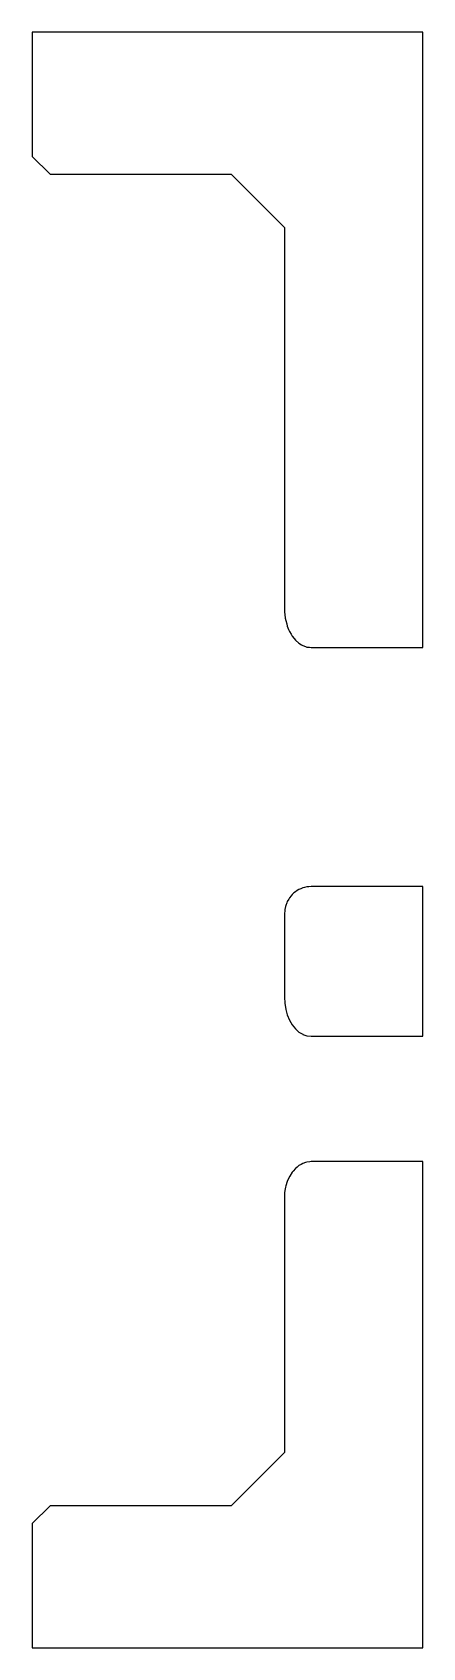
# Model space of a CAD drawing. Header units: metres. Extents: x 0 to 47.5, y 0 to 45.5.
# Drawn here: x 0 to 11, y 0 to 45.5 of the extents above.
import ezdxf

# ---------------------------------------------------------------- set-up
doc = ezdxf.new("R2010")
doc.units = ezdxf.units.M

msp = doc.modelspace()

# ---------------------------------------------------------------- linework, layer by layer
for p, q in [((11, 45.5), (0, 45.5)), ((0, 45.5), (0, 42)), ((11, 28.1721), (11, 45.5)), ((0, 42), (0.5, 41.5)), ((0.5, 41.5), (5.60409, 41.5)), ((5.60409, 41.5), (7.10409, 40)), ((7.10409, 40), (7.10409, 29.2695)), ((7.10409, 29.2695), (7.10935, 29.1717)), ((7.10935, 29.1717), (7.11332, 29.0979)), ((7.11332, 29.0979), (7.12931, 29.0004)), ((7.12931, 29.0004), (7.14079, 28.9304)), ((7.14079, 28.9304), (7.16755, 28.8359)), ((7.16755, 28.8359), (7.18583, 28.7713)), ((7.18583, 28.7713), (7.22306, 28.6824)), ((7.22306, 28.6824), (7.24732, 28.6245)), ((7.24732, 28.6245), (7.29437, 28.5439)), ((7.29437, 28.5439), (7.32376, 28.4936)), ((7.32376, 28.4936), (7.37962, 28.4237)), ((7.37962, 28.4237), (7.41325, 28.3817)), ((7.41325, 28.3817), (7.51359, 28.2918)), ((7.51359, 28.2918), (7.58285, 28.2498)), ((7.58285, 28.2498), (7.62232, 28.2259)), ((7.62232, 28.2259), (7.69563, 28.2001)), ((7.69563, 28.2001), (7.73676, 28.1857)), ((7.73676, 28.1857), (7.81211, 28.177)), ((7.81211, 28.177), (7.85409, 28.1721)), ((7.85409, 28.1721), (11, 28.1721)), ((7.62232, 21.403), (7.56524, 21.3788)), ((7.67403, 21.4158), (7.62232, 21.403)), ((7.73676, 21.4312), (7.67403, 21.4158)), ((7.78819, 21.4354), (7.73676, 21.4312)), ((7.85409, 21.4407), (7.78819, 21.4354)), ((11, 21.4407), (7.85409, 21.4407)), ((11, 17.2222), (11, 21.4407)), ((7.17119, 20.9843), (7.14079, 20.909)), ((7.18583, 21.0206), (7.17119, 20.9843)), ((7.22456, 21.0854), (7.18583, 21.0206)), ((7.24732, 21.1235), (7.22456, 21.0854)), ((7.29208, 21.1773), (7.24732, 21.1235)), ((7.32376, 21.2153), (7.29208, 21.1773)), ((7.37242, 21.258), (7.32376, 21.2153)), ((7.41325, 21.2937), (7.37242, 21.258)), ((7.46405, 21.3257), (7.41325, 21.2937)), ((7.51359, 21.3568), (7.46405, 21.3257)), ((7.56524, 21.3788), (7.51359, 21.3568)), ((7.11113, 20.7631), (7.10409, 20.6713)), ((7.10409, 20.6713), (7.10409, 18.3195)), ((7.11332, 20.7916), (7.11113, 20.7631)), ((7.13309, 20.8761), (7.11332, 20.7916)), ((7.14079, 20.909), (7.13309, 20.8761)), ((7.10409, 18.3195), (7.11297, 18.1545)), ((7.11297, 18.1545), (7.11332, 18.1479)), ((7.11332, 18.1479), (7.13991, 17.9858)), ((7.13991, 17.9858), (7.14079, 17.9804)), ((7.14079, 17.9804), (7.18464, 17.8255)), ((7.18464, 17.8255), (7.18583, 17.8213)), ((7.18583, 17.8213), (7.24604, 17.6776)), ((7.24604, 17.6776), (7.24732, 17.6745)), ((7.24732, 17.6745), (7.32252, 17.5457)), ((7.32252, 17.5457), (7.32376, 17.5436)), ((7.32376, 17.5436), (7.41325, 17.4317)), ((7.41325, 17.4317), (7.51359, 17.3418)), ((7.51359, 17.3418), (7.62164, 17.2763)), ((7.62164, 17.2763), (7.62232, 17.2759)), ((7.62232, 17.2759), (7.73621, 17.2359)), ((7.73621, 17.2359), (7.73676, 17.2357)), ((7.73676, 17.2357), (7.85409, 17.2222)), ((7.85409, 17.2222), (11, 17.2222)), ((7.69875, 13.6649), (7.62232, 13.6399)), ((7.73676, 13.6774), (7.69875, 13.6649)), ((7.81918, 13.6862), (7.73676, 13.6774)), ((7.85409, 13.69), (7.81918, 13.6862)), ((11, 13.69), (7.85409, 13.69)), ((11, 0), (11, 13.69)), ((7.2261, 13.2206), (7.18583, 13.142)), ((7.24732, 13.2679), (7.2261, 13.2206)), ((7.25336, 13.2776), (7.24732, 13.2679)), ((7.32376, 13.3901), (7.25336, 13.2776)), ((7.34918, 13.4197), (7.32376, 13.3901)), ((7.41325, 13.4944), (7.34918, 13.4197)), ((7.459, 13.5327), (7.41325, 13.4944)), ((7.51359, 13.5784), (7.459, 13.5327)), ((7.57725, 13.6144), (7.51359, 13.5784)), ((7.62232, 13.6399), (7.57725, 13.6144)), ((7.10889, 12.8075), (7.10409, 12.7344)), ((7.11332, 12.8748), (7.10889, 12.8075)), ((7.13252, 12.9706), (7.11332, 12.8748)), ((7.14079, 13.0118), (7.13252, 12.9706)), ((7.18054, 13.1267), (7.14079, 13.0118)), ((7.18583, 13.142), (7.18054, 13.1267)), ((7.10409, 12.7344), (7.10409, 5.5)), ((7.10409, 5.5), (5.60409, 4)), ((0.5, 4), (0, 3.5)), ((5.60409, 4), (0.5, 4)), ((0, 3.5), (0, 0)), ((0, 0), (11, 0))]:
    msp.add_line(p, q)

doc.saveas('drawing.dxf')
